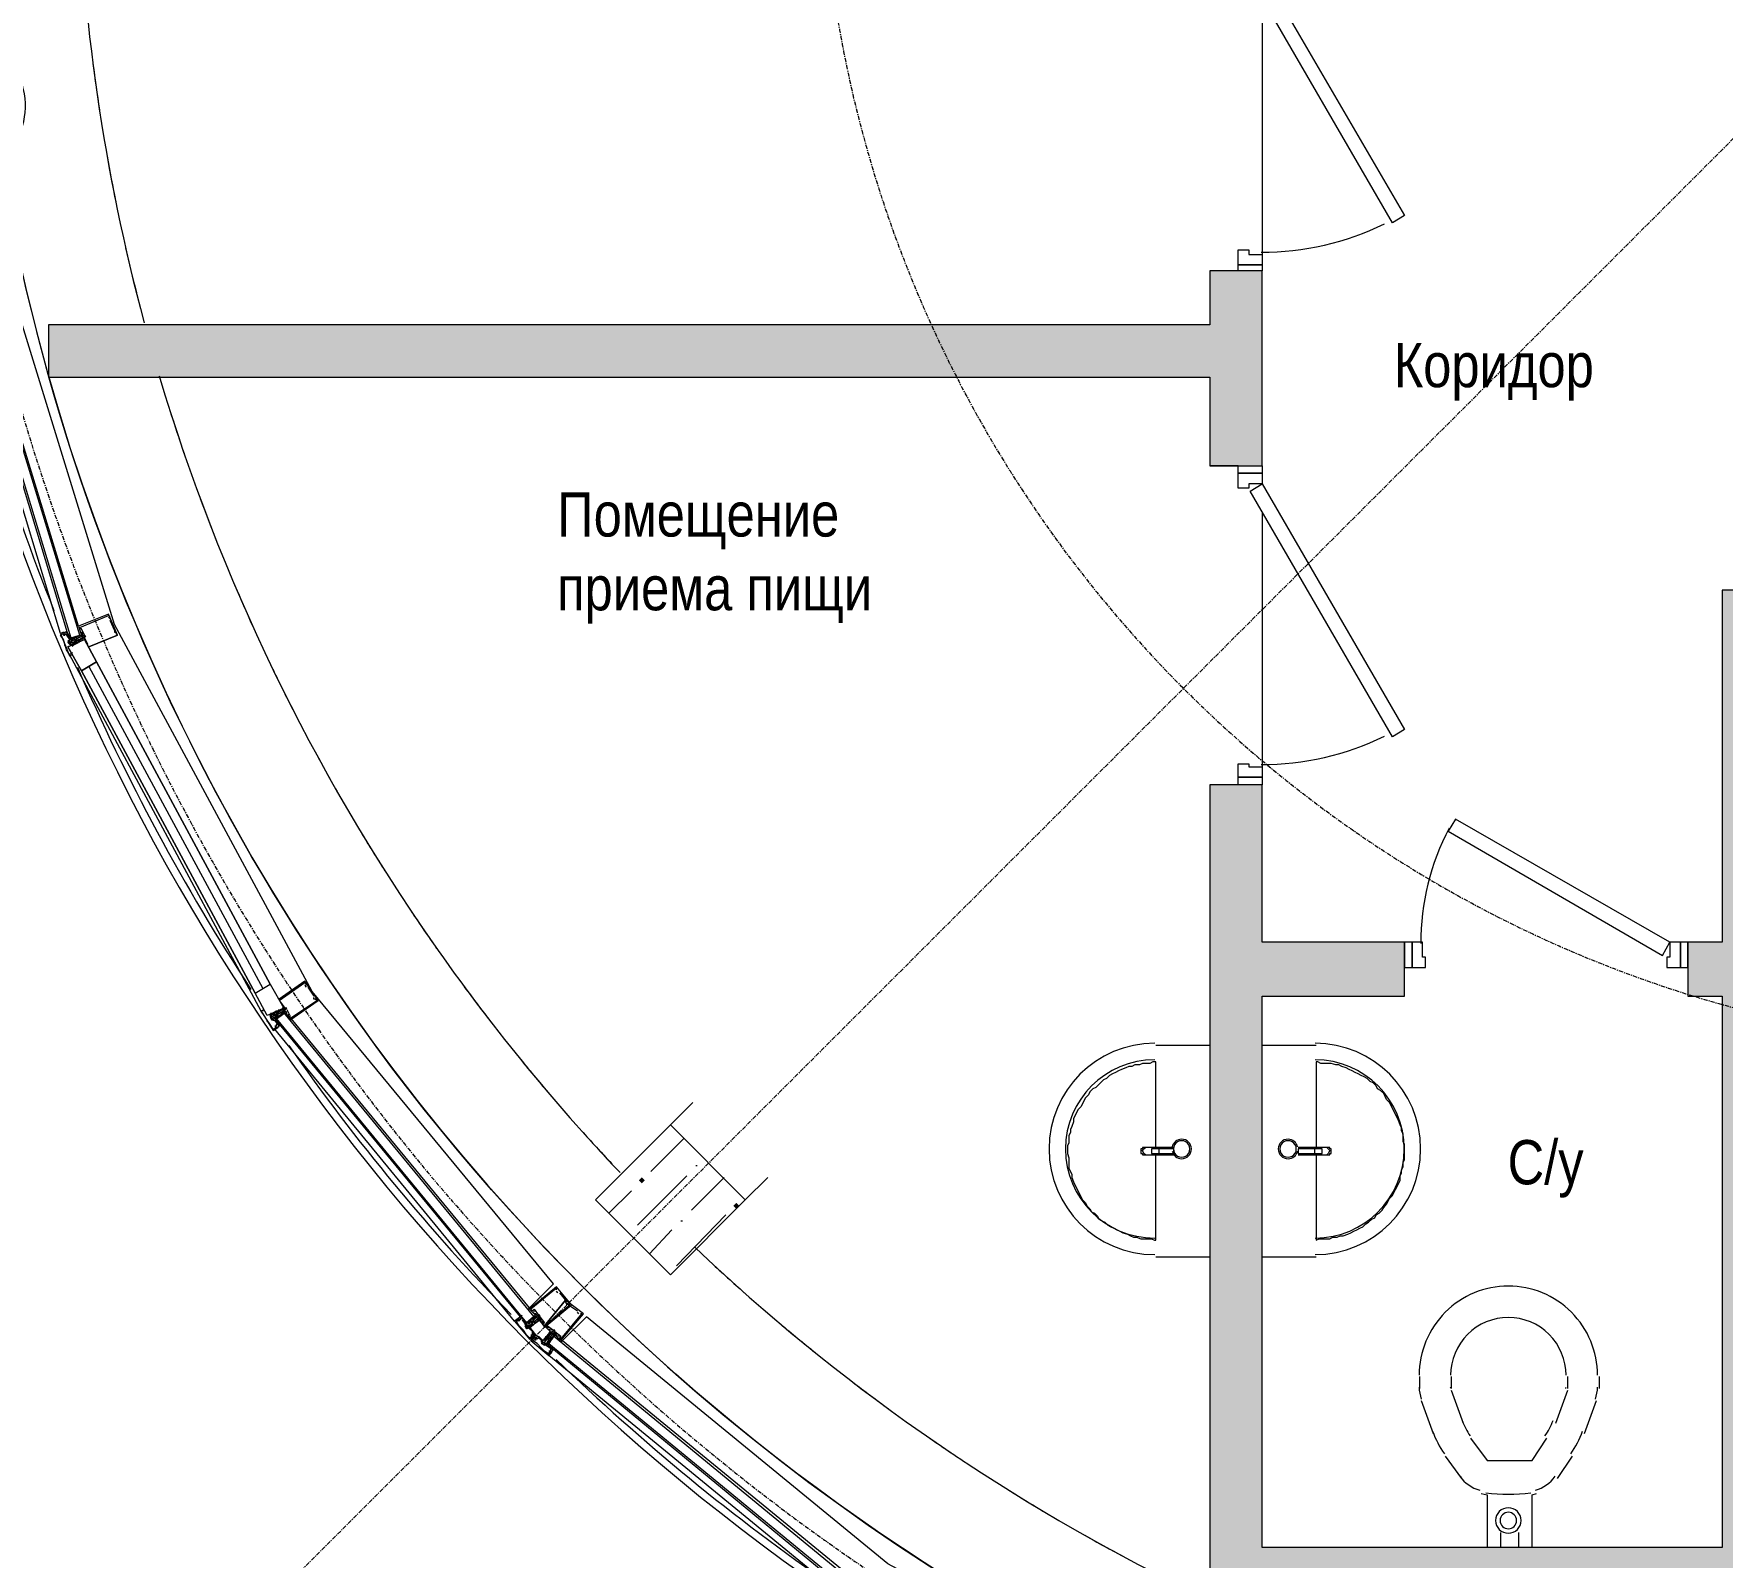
# Model space of a CAD drawing. Header units: millimetres. Extents: x 223 to 163467, y -12002 to 99672.
# Drawn here: x 143826 to 148596, y 14402 to 18706 of the extents above; entities that cross this region are included whole.
import ezdxf

# ---------------------------------------------------------------- set-up
doc = ezdxf.new("R2010")
doc.units = ezdxf.units.MM
doc.linetypes.add('ADSK_Линия сетки', pattern=[21, 12, -3, 3, -3])
for name, color, linetype, lineweight in [('A-ANNO-DIMS', 7, 'Continuous', 9), ('S-GRID', 7, 'Continuous', 9), ('S-GRID-IDEN', 7, 'Continuous', 9)]:
    doc.layers.add(name, color=color, linetype=linetype, lineweight=lineweight)
for name, color, linetype in [('PDF _A-DETL-GENF', 7, 'Continuous'), ('PDF _A-DOOR', 7, 'Continuous'), ('PDF _A-DOOR-FRAM', 7, 'Continuous'), ('PDF _A-FLOR', 7, 'Continuous'), ('PDF _A-GLAZ', 7, 'Continuous'), ('PDF _A-GLAZ-CURT', 7, 'Continuous'), ('PDF _A-GLAZ-CWMG', 7, 'Continuous'), ('PDF _A-WALL', 7, 'Continuous'), ('PDF _A-WALL-PATT', 7, 'Continuous'), ('PDF _I-WALL', 7, 'Continuous'), ('PDF _P-SANR-FIXT', 7, 'Continuous'), ('PDF _S-COLS', 7, 'Continuous'), ('PDF _Ограждение', 7, 'Continuous'), ('PDF _Текст', 7, 'Continuous')]:
    doc.layers.add(name, color=color, linetype=linetype)
doc.styles.add('GOST Common_I_6', font='ARIALN.TTF', dxfattribs={"height": 125})
doc.styles.add('PDF GOST Common Italic', font='ARIALN.TTF')
doc.styles.add('PDF ISOCPEUR Italic', font='ARIALN.TTF')
doc.dimstyles.new('Диагональ_-_Gost_2_5мм', dxfattribs={"dimscale": 304.8, "dimtxt": 125.714375, "dimasz": 0.492126, "dimexe": 0.393701, "dimexo": 0.246063, "dimgap": 0.287073, "dimtad": 1, "dimdec": 0, "dimzin": 0, "dimdsep": 46, "dimtxsty": 'GOST Common_I_6', "dimsah": 1, "dimcen": 0.09, "dimdle": 0.393701, "dimazin": 0, "dimtfac": 1, "dimtdec": 4, "dimtix": 1, "dimtmove": 0, "dimatfit": 3, "dimfxl": 1, "dimtvp": 1, "dimtfill": 1, "dimtolj": 1, "dimtzin": 0, "dimarcsym": 2})

# ---------------------------------------------------------------- blocks, each defined once
blk = doc.blocks.new('Ось сетки - D8-489723-1 этаж')
at = {"layer": 'S-GRID-IDEN'}
for start, end in [(360, 180), (180, 360)]:
    blk.add_arc((0, 0), 4, start, end, dxfattribs=at)
blk = doc.blocks.new('*D339')
at = {"layer": 'A-ANNO-DIMS', "color": 0, "lineweight": -2, "transparency": 16777216}
for p, q in [((78830.9, 19097.7), (79115.9, 19097.7)), ((81110.1, 13595.1), (81311.7, 13796.7))]:
    blk.add_line(p, q, dxfattribs=at)
blk.add_arc((86612.7, 19097.7), 7616.7, 181.12837, 223.87163, dxfattribs=at)
at = {"layer": 'A-ANNO-DIMS', "color": 0, "transparency": 16777216}
for points in [[(78972.4, 18947.4), (79022.4, 18947.9), (78995.9, 19097.7)], [(81139.7, 13836.4), (81104, 13801.4), (81226.8, 13711.8)]]:
    blk.add_solid(points, dxfattribs=at)
at = {"layer": 'Defpoints', "color": 0, "transparency": 16777216}
for p in [(78755.9, 19097.7), (86612.7, 19097.7), (79255.5, 17126.3), (81057.1, 13542.1)]:
    blk.add_point(p, dxfattribs=at)
at = {"layer": 'A-ANNO-DIMS', "color": 0, "transparency": 16777216, "insert": (79714.3, 16240.3), "char_height": 125, "width": 588.088, "attachment_point": 5, "rotation": 292.5, "style": 'GOST Common_I_6', "bg_fill": 3, "box_fill_scale": 1.1, "bg_fill_color": 256, "bg_fill_true_color": 13158600, "bg_fill_transparency": 0}
blk.add_mtext('\\A1;45.00°', dxfattribs=at)
blk = doc.blocks.new('оси')
at = {"layer": 'S-GRID', "linetype": 'ADSK_Линия сетки'}
blk.add_line((86612.7, 19097.7), (80436.2, 12921.1), dxfattribs=at)
blk.add_arc((86612.7, 19097.7), 6000, 192.09621, 182.95219, dxfattribs=at)
at = {"layer": 'S-GRID-IDEN', "xscale": 49.99999999999998, "yscale": 49.99999999999998, "zscale": 49.99999999999998, "rotation": 9.84533599319954}
blk.add_blockref('Ось сетки - D8-489723-1 этаж', (80666.8, 18268.8), dxfattribs=at)
at = {"layer": 'A-ANNO-DIMS'}
dim = blk.add_angular_dim_3p(base=(79255.5, 17126.3), center=(86612.7, 19097.7), p1=(78755.9, 19097.7), p2=(81057.1, 13542.1), dimstyle='Диагональ_-_Gost_2_5мм', override={"dimpost": '<>', "dimfxl": 6013.290219}, dxfattribs=at)
dim.commit()
dim.dimension.update_dxf_attribs({"geometry": '*D339', "text_midpoint": (79714.3, 16240.3)})
at = {"layer": 'S-GRID', "linetype": 'ADSK_Линия сетки'}
blk.add_arc((86612.7, 19097.7), 3500, 177.3315, 161.4375, dxfattribs=at)

msp = doc.modelspace()

# ---------------------------------------------------------------- hatches: boundary and pattern name
at = {"layer": 'PDF _A-GLAZ-CWMG', "lineweight": 15, "transparency": 33554559}
for points in [[(143935.1, 16982.1), (143930.8, 16982.1), (143930.8, 16977.9), (143935.1, 16973.7), (143939.3, 16977.9), (143939.3, 16982.1)], [(144498.1, 15940.7), (144493.9, 15940.7), (144493.9, 15936.5), (144498.1, 15932.3), (144502.3, 15936.5), (144502.3, 15940.7)]]:
    msp.add_hatch(color=256, dxfattribs=at).paths.add_polyline_path(points)
at = {"layer": 'PDF _A-WALL-PATT', "lineweight": 15, "true_color": 0xc0c0c0, "transparency": 33554559}
for points in [[(147148.1, 17883.8), (143867.3, 17883.8), (143867.3, 17735.7), (147148.1, 17735.7), (147148.1, 17485.9), (147296.3, 17485.9), (147296.3, 18036.2), (147148.1, 18036.2)], [(148926.1, 16139.7), (148748.3, 16139.7), (148748.3, 17134.5), (148595.9, 17134.5), (148595.9, 16139.7), (148498.5, 16139.7), (148498.5, 15987.3), (148595.9, 15987.3), (148595.9, 14429.5), (147296.3, 14429.5), (147296.3, 15987.3), (147698.4, 15987.3), (147698.4, 16139.7), (147296.3, 16139.7), (147296.3, 16584.2), (147148.1, 16584.2), (147148.1, 14281.3), (148595.9, 14281.3), (148595.9, 13489.7), (148748.3, 13489.7), (148748.3, 15987.3), (148926.1, 15987.3)]]:
    msp.add_hatch(color=9, dxfattribs=at).paths.add_polyline_path(points)
at = {"layer": 'PDF _S-COLS', "lineweight": 15, "transparency": 33554559}
for points in [[(145543.7, 15475.1), (145539.5, 15470.9), (145535.2, 15466.6), (145539.5, 15462.4), (145543.7, 15458.2), (145547.9, 15462.4), (145552.2, 15466.6), (145547.9, 15470.9)], [(145810.4, 15403.1), (145806.2, 15398.9), (145801.9, 15394.7), (145806.2, 15390.4), (145810.4, 15386.2), (145814.6, 15390.4), (145818.9, 15394.7), (145814.6, 15398.9)]]:
    msp.add_hatch(color=256, dxfattribs=at).paths.add_polyline_path(points)

# ---------------------------------------------------------------- linework, layer by layer
at = {"layer": 'PDF _A-DETL-GENF', "lineweight": 15}
for points in [[(144057.8, 17011.8), (144062.1, 17007.5), (143981.6, 16973.7), (144062.1, 17007.5), (144036.7, 17066.8), (143952, 17032.9), (143956.2, 17020.2)], [(143968.9, 17007.5), (143960.5, 17024.5), (143956.2, 17024.5), (143956.2, 17028.7), (144036.7, 17062.6), (144040.9, 17058.3)], [(144036.7, 17058.3), (144036.7, 17058.3)], [(144036.7, 17058.3), (144040.9, 17054.1)], [(144040.9, 17054.1), (144040.9, 17054.1)], [(144040.9, 17049.9), (144053.6, 17020.2), (144053.6, 17016), (144057.8, 17016)], [(143909.7, 17016), (143901.2, 17011.8), (143926.6, 16948.3), (143935.1, 16952.5)], [(143935.1, 16956.7), (143926.6, 16952.5), (143918.1, 16965.2), (143913.9, 16982.1), (143909.7, 16994.8), (143901.2, 17007.5), (143909.7, 17011.8), (143909.7, 17007.5), (143913.9, 17007.5), (143913.9, 17011.8), (143918.1, 17007.5), (143926.6, 16994.8)], [(143909.7, 17011.8), (143909.7, 17011.8)], [(143913.9, 17016), (143913.9, 17016)], [(143918.1, 17016), (143913.9, 17016), (143913.9, 17011.8)], [(143913.9, 17011.8), (143913.9, 17011.8)], [(143918.1, 17011.8), (143918.1, 17011.8)], [(143922.4, 17011.8), (143930.8, 16994.8), (143930.8, 16990.6), (143935.1, 16982.1)], [(143926.6, 16982.1), (143922.4, 16986.4), (143926.6, 16990.6)], [(143922.4, 16990.6), (143922.4, 16990.6)], [(143930.8, 16977.9), (143926.6, 16986.4), (143926.6, 16994.8), (143935.1, 16999.1)], [(143926.6, 16994.8), (143926.6, 16994.8)], [(143926.6, 16986.4), (143926.6, 16986.4)], [(143935.1, 16990.6), (143930.8, 16990.6)], [(143952, 16986.4), (143947.8, 16986.4), (143939.3, 16982.1), (143939.3, 16986.4), (143935.1, 16986.4), (143930.8, 16986.4)], [(143956.2, 16990.6), (143952, 16986.4), (143952, 16990.6), (143947.8, 16990.6), (143968.9, 17003.3), (143973.2, 17003.3), (143968.9, 17007.5), (143943.5, 16994.8), (143935.1, 16990.6), (143935.1, 16994.8)], [(143947.8, 16999.1), (143943.5, 16999.1), (143943.5, 17003.3), (143935.1, 16999.1), (143935.1, 16994.8), (143939.3, 16999.1)], [(143943.5, 16994.8), (143939.3, 16999.1), (143943.5, 16986.4), (143947.8, 16990.6), (143935.1, 16986.4)], [(143939.3, 16982.1), (143935.1, 16982.1), (143935.1, 16977.9)], [(143943.5, 16986.4), (143939.3, 16986.4)], [(143973.2, 16990.6), (143968.9, 16999.1), (143952, 16990.6), (143952, 16994.8), (143947.8, 16990.6), (143943.5, 16994.8), (143952, 16999.1), (143947.8, 17003.3), (143964.7, 17007.5), (143964.7, 17003.3), (143968.9, 16999.1), (143977.4, 16982.1)], [(143964.7, 17011.8), (143960.5, 17011.8), (143960.5, 17007.5), (143947.8, 17003.3)], [(143956.2, 17020.2), (143956.2, 17020.2)], [(143956.2, 17020.2), (143956.2, 17020.2)], [(143956.2, 17020.2), (143956.2, 17020.2)], [(143956.2, 17016), (143956.2, 17016)], [(143956.2, 17016), (143956.2, 17016)], [(143960.5, 17020.2), (143960.5, 17020.2)], [(143960.5, 17007.5), (143964.7, 17007.5), (143960.5, 17016), (143960.5, 17011.8)], [(143960.5, 17016), (143960.5, 17016)], [(143968.9, 16999.1), (143964.7, 16999.1), (143964.7, 17003.3), (143960.5, 17003.3)], [(143964.7, 17007.5), (143964.7, 17007.5)], [(143964.7, 17007.5), (143964.7, 17007.5)], [(143968.9, 16994.8), (143968.9, 16994.8)], [(143977.4, 16982.1), (143977.4, 16982.1)], [(143930.8, 16977.9), (143930.8, 16977.9)], [(143930.8, 16961), (143930.8, 16961)], [(143930.8, 16956.7), (143930.8, 16956.7)], [(144544.7, 15936.5), (144544.7, 15932.3), (144548.9, 15919.6), (144629.3, 15974.6), (144591.2, 16029.6), (144519.3, 15978.8)], [(144519.3, 15974.6), (144591.2, 16025.4), (144595.5, 16021.2)], [(144540.4, 15949.2), (144548.9, 15932.3), (144548.9, 15928), (144548.9, 15923.8), (144625.1, 15974.6), (144620.9, 15978.8), (144616.6, 15978.8), (144616.6, 15983.1)], [(144591.2, 16021.2), (144591.2, 16021.2)], [(144595.5, 16016.9), (144591.2, 16016.9), (144595.5, 16012.7)], [(144595.5, 16012.7), (144595.5, 16012.7)], [(144599.7, 16012.7), (144616.6, 15987.3)], [(144616.6, 15987.3), (144616.6, 15987.3)], [(144476.9, 15945), (144476.9, 15949.2), (144468.5, 15945), (144476.9, 15949.2)], [(144493.9, 15936.5), (144493.9, 15932.3), (144498.1, 15928), (144493.9, 15928), (144498.1, 15919.6), (144502.3, 15923.8), (144498.1, 15923.8)], [(144502.3, 15923.8), (144502.3, 15919.6), (144493.9, 15932.3), (144498.1, 15932.3), (144493.9, 15928), (144498.1, 15919.6)], [(144493.9, 15932.3), (144493.9, 15932.3)], [(144506.6, 15923.8), (144498.1, 15932.3), (144498.1, 15936.5), (144502.3, 15936.5), (144506.6, 15936.5), (144506.6, 15932.3), (144515, 15940.7)], [(144519.3, 15949.2), (144515, 15945), (144510.8, 15945), (144502.3, 15936.5), (144510.8, 15940.7)], [(144536.2, 15940.7), (144523.5, 15932.3), (144519.3, 15932.3), (144510.8, 15923.8), (144510.8, 15928), (144506.6, 15928), (144502.3, 15928)], [(144506.6, 15932.3), (144502.3, 15932.3)], [(144506.6, 15928), (144515, 15936.5), (144536.2, 15949.2), (144540.4, 15953.4), (144536.2, 15953.4), (144515, 15940.7), (144519.3, 15940.7), (144515, 15936.5), (144515, 15940.7), (144510.8, 15940.7), (144515, 15932.3), (144515, 15936.5)], [(144515, 15932.3), (144510.8, 15928)], [(144536.2, 15949.2), (144532, 15953.4), (144519.3, 15945)], [(144519.3, 15940.7), (144519.3, 15940.7)], [(144536.2, 15953.4), (144523.5, 15970.4)], [(144540.4, 15932.3), (144540.4, 15936.5), (144540.4, 15940.7), (144536.2, 15945), (144523.5, 15936.5)], [(144527.7, 15961.9), (144532, 15953.4), (144527.7, 15953.4), (144532, 15949.2), (144532, 15945)], [(144527.7, 15953.4), (144527.7, 15953.4)], [(144532, 15953.4), (144532, 15953.4)], [(144536.2, 15945), (144536.2, 15945)], [(144536.2, 15945), (144536.2, 15945)], [(144536.2, 15940.7), (144536.2, 15940.7)], [(144540.4, 15940.7), (144540.4, 15940.7)], [(144544.7, 15932.3), (144544.7, 15932.3)], [(144498.1, 15928), (144502.3, 15919.6), (144506.6, 15919.6), (144515, 15906.9)], [(144510.8, 15923.8), (144506.6, 15923.8), (144515, 15906.9), (144510.8, 15906.9), (144510.8, 15902.6), (144506.6, 15902.6)], [(144519.3, 15902.6), (144515, 15898.4), (144510.8, 15898.4), (144506.6, 15898.4)], [(144515, 15906.9), (144515, 15906.9)], [(144515, 15906.9), (144515, 15906.9)], [(144515, 15902.6), (144515, 15902.6)], [(144515, 15902.6), (144515, 15902.6)], [(144519.3, 15902.6), (144519.3, 15902.6)], [(145260.1, 15068.7), (145255.8, 15068.7), (145260.1, 15064.5), (145268.5, 15051.8), (145344.7, 15115.3), (145302.4, 15166.1), (145226.2, 15102.6), (145234.7, 15094.1)], [(145302.4, 15157.6), (145302.4, 15161.8), (145230.4, 15102.6), (145234.7, 15098.3), (145238.9, 15102.6), (145251.6, 15085.6), (145251.6, 15081.4), (145251.6, 15077.2), (145255.8, 15081.4), (145268.5, 15064.5), (145264.3, 15060.2), (145268.5, 15056), (145340.5, 15115.3), (145336.3, 15119.5)], [(145306.6, 15022.1), (145315.1, 15013.7), (145378.6, 15089.9), (145327.8, 15128), (145268.5, 15056), (145327.8, 15128), (145332, 15123.7)], [(145302.4, 15157.6), (145302.4, 15157.6)], [(145302.4, 15153.4), (145302.4, 15153.4)], [(145306.6, 15149.1), (145302.4, 15153.4)], [(145306.6, 15149.1), (145306.6, 15149.1)], [(145310.9, 15149.1), (145332, 15123.7), (145327.8, 15123.7), (145332, 15115.3), (145332, 15119.5), (145336.3, 15115.3), (145361.7, 15098.3)], [(145327.8, 15123.7), (145327.8, 15123.7)], [(145332, 15123.7), (145332, 15123.7)], [(145192.3, 15068.7), (145196.6, 15072.9), (145196.6, 15077.2), (145200.8, 15081.4)], [(145200.8, 15077.2), (145200.8, 15072.9), (145196.6, 15072.9), (145196.6, 15068.7)], [(145205, 15077.2), (145217.7, 15060.2), (145226.2, 15051.8)], [(145205, 15072.9), (145213.5, 15060.2)], [(145217.7, 15064.5), (145222, 15064.5), (145226.2, 15060.2), (145230.4, 15068.7), (145222, 15064.5), (145230.4, 15072.9), (145243.1, 15085.6)], [(145226.2, 15056), (145234.7, 15064.5), (145255.8, 15081.4), (145255.8, 15085.6), (145251.6, 15085.6), (145234.7, 15068.7)], [(145234.7, 15094.1), (145234.7, 15094.1)], [(145247.4, 15085.6), (145234.7, 15072.9)], [(145238.9, 15094.1), (145238.9, 15098.3)], [(145238.9, 15098.3), (145238.9, 15098.3)], [(145255.8, 15077.2), (145251.6, 15077.2), (145247.4, 15077.2), (145247.4, 15081.4), (145247.4, 15085.6), (145243.1, 15089.9), (145238.9, 15089.9)], [(145238.9, 15068.7), (145243.1, 15064.5), (145255.8, 15077.2), (145260.1, 15072.9), (145255.8, 15072.9), (145243.1, 15064.5), (145238.9, 15064.5)], [(145243.1, 15089.9), (145243.1, 15089.9)], [(145243.1, 15085.6), (145243.1, 15085.6)], [(145247.4, 15085.6), (145247.4, 15085.6)], [(145255.8, 15077.2), (145255.8, 15077.2)], [(145293.9, 15039.1), (145298.2, 15034.8), (145298.2, 15039.1), (145315.1, 15026.4), (145310.9, 15022.1), (145315.1, 15017.9), (145374.4, 15089.9), (145370.1, 15089.9)], [(145332, 15119.5), (145332, 15119.5)], [(145336.3, 15115.3), (145336.3, 15115.3)], [(145336.3, 15115.3), (145336.3, 15115.3)], [(145365.9, 15089.9), (145361.7, 15094.1)], [(145213.5, 15051.8), (145217.7, 15056), (145213.5, 15060.2), (145222, 15047.5)], [(145213.5, 15060.2), (145213.5, 15060.2)], [(145230.4, 15030.6), (145234.7, 15030.6), (145234.7, 15034.8), (145234.7, 15039.1), (145226.2, 15047.5), (145217.7, 15056)], [(145217.7, 15051.8), (145217.7, 15051.8)], [(145222, 15051.8), (145217.7, 15047.5), (145222, 15051.8)], [(145217.7, 15047.5), (145217.7, 15047.5)], [(145238.9, 15060.2), (145230.4, 15051.8), (145230.4, 15056), (145226.2, 15056), (145222, 15056)], [(145226.2, 15060.2), (145222, 15060.2)], [(145230.4, 15051.8), (145226.2, 15051.8), (145238.9, 15034.8), (145243.1, 15030.6), (145238.9, 15026.4), (145234.7, 15030.6)], [(145230.4, 15068.7), (145238.9, 15068.7), (145234.7, 15064.5), (145234.7, 15068.7), (145230.4, 15068.7), (145234.7, 15060.2), (145234.7, 15064.5)], [(145234.7, 15060.2), (145230.4, 15056)], [(145234.7, 15026.4), (145230.4, 15026.4)], [(145234.7, 15034.8), (145238.9, 15030.6)], [(145234.7, 15030.6), (145234.7, 15030.6)], [(145234.7, 15026.4), (145234.7, 15026.4)], [(145238.9, 15060.2), (145238.9, 15060.2)], [(145238.9, 15034.8), (145238.9, 15034.8)], [(145238.9, 15030.6), (145238.9, 15030.6)], [(145238.9, 15030.6), (145238.9, 15030.6)], [(145243.1, 15026.4), (145243.1, 15030.6), (145247.4, 15026.4)], [(145247.4, 15026.4), (145247.4, 15026.4)], [(145251.6, 15026.4), (145264.3, 15013.7)], [(145260.1, 15064.5), (145260.1, 15064.5)], [(145264.3, 15064.5), (145264.3, 15068.7)], [(145264.3, 15064.5), (145264.3, 15064.5)], [(145272.8, 15005.2), (145264.3, 15009.4), (145264.3, 15013.7), (145268.5, 15017.9), (145272.8, 15026.4), (145277, 15026.4), (145285.5, 15043.3)], [(145289.7, 15043.3), (145285.5, 15047.5), (145281.2, 15043.3), (145277, 15047.5), (145268.5, 15056), (145277, 15051.8), (145281.2, 15051.8)], [(145281.2, 14979.8), (145289.7, 14984), (145293.9, 14988.3), (145289.7, 14988.3), (145289.7, 14992.5), (145272.8, 15005.2), (145277, 15009.4), (145281.2, 15017.9), (145298.2, 15039.1), (145298.2, 15043.3), (145293.9, 15043.3), (145277, 15022.1), (145281.2, 15026.4), (145281.2, 15030.6), (145289.7, 15039.1), (145289.7, 15034.8), (145293.9, 15034.8), (145293.9, 15030.6)], [(145310.9, 15026.4), (145306.6, 15026.4), (145302.4, 15026.4), (145302.4, 15030.6), (145298.2, 15034.8), (145289.7, 15022.1), (145285.5, 15022.1), (145281.2, 15017.9), (145277, 15022.1), (145272.8, 15022.1), (145281.2, 15013.7), (145281.2, 15017.9)], [(145277, 15051.8), (145277, 15056), (145293.9, 15043.3)], [(145277, 15047.5), (145277, 15047.5)], [(145302.4, 15030.6), (145298.2, 15030.6), (145289.7, 15017.9), (145285.5, 15017.9), (145281.2, 15009.4), (145277, 15009.4), (145281.2, 15013.7)], [(145281.2, 15047.5), (145281.2, 15047.5)], [(145285.5, 15043.3), (145285.5, 15043.3)], [(145289.7, 15043.3), (145289.7, 15043.3)], [(145298.2, 15034.8), (145298.2, 15034.8)], [(145298.2, 15034.8), (145298.2, 15034.8)], [(145298.2, 15034.8), (145298.2, 15034.8)], [(145306.6, 15026.4), (145306.6, 15026.4)], [(145289.7, 14984), (145281.2, 14975.6), (145268.5, 14984), (145260.1, 14992.5), (145247.4, 15005.2), (145234.7, 15013.7), (145238.9, 15022.1), (145230.4, 15013.7), (145281.2, 14971.3), (145289.7, 14979.8)], [(145247.4, 15022.1), (145243.1, 15022.1), (145238.9, 15022.1)], [(145243.1, 15022.1), (145238.9, 15013.7)], [(145260.1, 15005.2), (145268.5, 15001), (145260.1, 15005.2), (145264.3, 15009.4), (145272.8, 15001), (145268.5, 15001), (145268.5, 15005.2), (145260.1, 15009.4), (145260.1, 15013.7), (145251.6, 15022.1), (145247.4, 15017.9), (145243.1, 15022.1), (145243.1, 15017.9), (145243.1, 15013.7)], [(145247.4, 15022.1), (145247.4, 15022.1)], [(145264.3, 15005.2), (145264.3, 15005.2)], [(145264.3, 15005.2), (145264.3, 15005.2)], [(145272.8, 15022.1), (145268.5, 15013.7), (145272.8, 15013.7), (145277, 15022.1)], [(145268.5, 15013.7), (145268.5, 15017.9)], [(145272.8, 15013.7), (145268.5, 15009.4)], [(145268.5, 15005.2), (145268.5, 15005.2)], [(145268.5, 15005.2), (145272.8, 15001), (145285.5, 14992.5), (145285.5, 14988.3), (145285.5, 14984), (145281.2, 14984)], [(145268.5, 15001), (145268.5, 15001)], [(145281.2, 15009.4), (145277, 15005.2)], [(145289.7, 14992.5), (145289.7, 14992.5)], [(145289.7, 14988.3), (145289.7, 14988.3)], [(145289.7, 14984), (145289.7, 14984)]]:
    msp.add_lwpolyline(points, dxfattribs=at)
for points in [[(143930.8, 16982.1), (143926.6, 16990.6), (143922.4, 16990.6), (143926.6, 16982.1)], [(144502.3, 15889.9), (144515, 15898.4), (144502.3, 15894.2), (144493.9, 15906.9), (144485.4, 15919.6), (144476.9, 15932.3), (144468.5, 15945)], [(145226.2, 15017.9), (145234.7, 15026.4), (145226.2, 15022.1), (145217.7, 15030.6), (145209.3, 15043.3), (145196.6, 15056), (145188.1, 15068.7), (145196.6, 15077.2), (145183.9, 15068.7)], [(145217.7, 15047.5), (145213.5, 15056)]]:
    msp.add_lwpolyline(points, close=True, dxfattribs=at)
at = {"layer": 'PDF _A-DOOR', "lineweight": 15}
for points in [[(147664.6, 18171.7), (147262.4, 18865.9), (147296.3, 18882.9), (147698.4, 18192.8)], [(147296.3, 18053.2), (147296.3, 18036.2), (147228.5, 18036.2), (147228.5, 18053.2)], [(147228.5, 17485.9), (147296.3, 17485.9), (147296.3, 17464.7), (147228.5, 17464.7)], [(147664.6, 16719.7), (147262.4, 17413.9), (147296.3, 17435.1), (147698.4, 16740.8)], [(147296.3, 16605.4), (147296.3, 16584.2), (147228.5, 16584.2), (147228.5, 16605.4)], [(147821.2, 16453), (148426.6, 16101.6), (148447.7, 16139.7), (147842.4, 16486.8)], [(147719.6, 16139.7), (147698.4, 16139.7), (147698.4, 16067.7), (147719.6, 16067.7)], [(148498.5, 16067.7), (148498.5, 16139.7), (148477.4, 16139.7), (148477.4, 16067.7)]]:
    msp.add_lwpolyline(points, close=True, dxfattribs=at)
for centre, radius, start, end in [((147292.9, 18887.1), 798, 270, 295.9058), ((147292.9, 17439.3), 798, 270, 295.9058), ((148444.4, 16135.6), 700.6, 152.2705, 180)]:
    msp.add_arc(centre, radius, start, end, dxfattribs=at)
at = {"layer": 'PDF _A-DOOR-FRAM', "lineweight": 15}
for points in [[(147228.5, 18095.5), (147258.2, 18095.5), (147258.2, 18082.8), (147296.3, 18082.8), (147296.3, 18053.2), (147228.5, 18053.2)], [(147296.3, 17464.7), (147296.3, 17435.1), (147258.2, 17435.1), (147258.2, 17422.4), (147228.5, 17422.4), (147228.5, 17464.7)], [(147228.5, 16643.5), (147258.2, 16643.5), (147258.2, 16635), (147296.3, 16635), (147296.3, 16605.4), (147228.5, 16605.4)], [(147757.7, 16067.7), (147757.7, 16097.4), (147749.2, 16097.4), (147749.2, 16139.7), (147719.6, 16139.7), (147719.6, 16067.7)], [(148477.4, 16139.7), (148447.7, 16139.7), (148447.7, 16097.4), (148439.3, 16097.4), (148439.3, 16067.7), (148477.4, 16067.7)]]:
    msp.add_lwpolyline(points, close=True, dxfattribs=at)
at = {"layer": 'PDF _A-FLOR', "lineweight": 15}
msp.add_lwpolyline([(155150, 21795.7, 0.81225), (143425.9, 19340.1, 1), (155664.3, 19340.1, 0.101542), (155169.8, 21749.9)], format="xyb", dxfattribs=at)
for points in [[(147296.3, 18802.4), (147296.3, 18082.8)], [(147228.5, 17485.9), (147148.1, 17485.9)], [(147296.3, 17354.7), (147296.3, 16635)]]:
    msp.add_lwpolyline(points, dxfattribs=at)
for centre, radius, start, end in [((149544.8, 19340), 5598.2, 187.3719, 188.7178), ((149543.8, 19339.8), 5597.2, 190.0741, 191.4203), ((149547.2, 19340.6), 5600.7, 192.7774, 194.1227), ((149545.3, 19340.1), 5598.7, 197.6605, 198.9623), ((149544.3, 19339.8), 5597.7, 200.3466, 201.6487), ((149547.4, 19341.1), 5601, 203.0387, 204.3345), ((149545.7, 19340.4), 5599.2, 205.7301, 207.0209), ((149544.3, 19339.6), 5597.6, 208.4214, 209.707), ((149544.1, 19339.4), 5597.3, 211.1076, 212.3933), ((149544.9, 19339.9), 5598.3, 213.7993, 215.0848), ((149545.9, 19340.6), 5599.5, 216.4527, 217.7598), ((149544.8, 19339.8), 5598.1, 219.1332, 220.4352), ((149544.6, 19339.6), 5597.8, 221.8138, 223.1159), ((149545, 19339.9), 5598.3, 227.1697, 228.4661), ((149545.1, 19340.1), 5598.5, 229.8505, 231.1469), ((149544.4, 19339.2), 5597.4, 232.5309, 233.8221), ((149544.2, 19338.8), 5596.9, 235.2116, 236.4974), ((149545.7, 19341.1), 5599.7, 237.8926, 239.1777), ((149545.8, 19341.3), 5599.9, 240.5734, 241.853)]:
    msp.add_arc(centre, radius, start, end, dxfattribs=at)
at = {"layer": 'PDF _A-GLAZ', "lineweight": 15}
for points in [[(143960.5, 16905.9), (144002.8, 16931.3), (143968.9, 16994.8), (143922.4, 16973.7)], [(144002.8, 16931.3), (143960.5, 16905.9), (143922.4, 16973.7), (143968.9, 16994.8)], [(144451.5, 15995.8), (143960.5, 16905.9)], [(144002.8, 16931.3), (144493.9, 16021.2)], [(144451.5, 15995.8), (144493.9, 16021.2), (144532, 15953.4), (144485.4, 15932.3)], [(144532, 15953.4), (144485.4, 15932.3), (144451.5, 15995.8), (144493.9, 16021.2)]]:
    msp.add_lwpolyline(points, close=True, dxfattribs=at)
for points in [[(143922.4, 16973.7), (143968.9, 16994.8)], [(143981.6, 16918.6), (144472.7, 16008.5)], [(144532, 15953.4), (144485.4, 15932.3)]]:
    msp.add_lwpolyline(points, dxfattribs=at)
at = {"layer": 'PDF _A-GLAZ-CURT', "lineweight": 15}
for points in [[(143587.9, 18129.4), (143930.8, 16999.1), (143956.2, 17007.5), (143609.1, 18137.8)], [(144510.8, 15923.8), (145217.7, 15064.5), (145238.9, 15081.4), (144532, 15940.7)], [(145281.2, 15005.2), (146161.8, 14281.3), (146174.5, 14302.5), (145293.9, 15026.4)]]:
    msp.add_lwpolyline(points, close=True, dxfattribs=at)
at = {"layer": 'PDF _A-GLAZ-CWMG', "lineweight": 15}
for points in [[(145226.2, 15106.8), (145293.9, 15174.5), (144612.4, 16000), (144053.6, 17037.2), (143706.5, 18163.2), (143596.4, 19272.3), (143503.3, 19272.3), (143609.1, 18175.9)], [(143926.6, 16994.8), (143583.7, 18129.4)], [(143901.2, 17011.8), (143571, 18104)], [(143952, 17032.9), (143621.8, 18112.4)], [(143981.6, 16973.7), (144062.1, 17007.5), (144036.7, 17066.8), (143952, 17032.9), (143960.5, 17007.5), (143926.6, 16994.8), (143918.1, 17016), (143901.2, 17011.8), (143926.6, 16948.3), (143935.1, 16952.5)], [(143913.9, 16977.9), (143913.9, 16982.1)], [(143913.9, 16982.1), (143913.9, 16982.1)], [(143935.1, 16977.9), (143952, 16986.4)], [(143935.1, 16977.9), (143935.1, 16982.1)], [(144468.5, 15945), (143926.6, 16952.5)], [(144476.9, 15949.2), (144468.5, 15945), (144502.3, 15889.9), (144519.3, 15902.6), (144506.6, 15919.6), (144536.2, 15940.7), (144548.9, 15919.6), (144629.3, 15974.6), (144591.2, 16029.6), (144519.3, 15978.8)], [(144510.8, 15945), (144498.1, 15936.5)], [(144498.1, 15936.5), (144498.1, 15936.5)], [(144485.4, 15919.6), (144485.4, 15919.6)], [(144485.4, 15915.3), (144485.4, 15919.6)], [(145205, 15085.6), (145200.8, 15081.4), (144506.6, 15923.8)], [(145183.9, 15068.7), (144506.6, 15894.2)], [(145222, 15102.6), (145226.2, 15106.8), (144553.1, 15923.8)], [(149480.6, 13290.7), (149480.6, 13383.9), (148384.2, 13493.9), (147266.6, 13832.6), (146238, 14382.9), (145387.1, 15081.4), (145319.3, 15013.7), (146161.8, 14323.6)], [(146157.5, 14277.1), (145293.9, 14988.3), (145298.2, 14992.5)], [(145319.3, 15013.7), (145315.1, 15009.4)], [(146127.9, 14277.1), (145281.2, 14971.3)]]:
    msp.add_lwpolyline(points, dxfattribs=at)
for points in [[(145200.8, 15081.4), (145183.9, 15068.7), (145226.2, 15017.9), (145243.1, 15030.6), (145226.2, 15051.8), (145255.8, 15072.9), (145268.5, 15051.8), (145344.7, 15115.3), (145302.4, 15166.1), (145226.2, 15102.6), (145243.1, 15085.6), (145217.7, 15064.5)], [(145230.4, 15013.7), (145281.2, 14971.3), (145293.9, 14988.3), (145277, 15001), (145298.2, 15030.6), (145315.1, 15013.7), (145378.6, 15089.9), (145327.8, 15128), (145268.5, 15056), (145285.5, 15039.1), (145264.3, 15013.7), (145243.1, 15030.6)]]:
    msp.add_lwpolyline(points, close=True, dxfattribs=at)
at = {"layer": 'PDF _A-WALL', "lineweight": 15}
for points in [[(147228.5, 18036.2), (147148.1, 18036.2), (147148.1, 17883.8), (143867.3, 17883.8), (143867.3, 17735.7), (147148.1, 17735.7), (147148.1, 17485.9), (147228.5, 17485.9)], [(147296.3, 17485.9), (147296.3, 18036.2)], [(148676.3, 17134.5), (148595.9, 17134.5), (148595.9, 16139.7), (148498.5, 16139.7), (148498.5, 15987.3)], [(147228.5, 16584.2), (147148.1, 16584.2), (147148.1, 14281.3), (148595.9, 14281.3), (148595.9, 13489.7), (148748.3, 13489.7), (148748.3, 15987.3), (148926.1, 15987.3), (148926.1, 16067.7)], [(147698.4, 15987.3), (147698.4, 16139.7), (147296.3, 16139.7), (147296.3, 16584.2)], [(148498.5, 15987.3), (148595.9, 15987.3), (148595.9, 14429.5), (147296.3, 14429.5), (147296.3, 15987.3), (147698.4, 15987.3)]]:
    msp.add_lwpolyline(points, dxfattribs=at)
at = {"layer": 'PDF _I-WALL', "lineweight": 15}
for points in [[(153631.9, 23594.1, -0.055929), (154473.1, 22582.5, 0.057251), (153609, 23616, 0.65903), (143646, 19340.1, 0.068706), (143866.7, 17741.7)], [(144180.1, 17740.1, 0.079937), (144952.7, 16137.9, 0.037456), (145481.9, 15488.6)]]:
    msp.add_lwpolyline(points, format="xyb", dxfattribs=at)
msp.add_lwpolyline([(144706.2, 15966, -0.083749), (143867.2, 17740, 0.29145), (148595.1, 13518, -0.202752)], format="xyb", close=True, dxfattribs=at)
msp.add_lwpolyline([(145230.4, 15022.1), (145234.7, 15017.9)], dxfattribs=at)
for centre, radius, start, end in [((149545.1, 19340.1), 5899.1, 46.45569, 195.68847), ((149545.1, 19340.1), 5598.5, 181.5326, 195.0128), ((149816, 18688.1), 7837.9, 180, 224.9176), ((149545.1, 19340.1), 6098.1, 192.20585, 201.78585), ((149545, 19340), 6098, 203.41182, 213.14579), ((149545.1, 19340.1), 6098.1, 214.94205, 224.21447), ((149545.1, 19340.1), 5598.5, 226.5381, 260.2332), ((149545.1, 19340.1), 6098, 225.90089, 235.39308)]:
    msp.add_arc(centre, radius, start, end, dxfattribs=at)
at = {"layer": 'PDF _P-SANR-FIXT', "lineweight": 15}
for points in [[(147148.1, 15847.6), (146995.7, 15847.6)], [(147448.7, 15847.6), (147296.3, 15847.6)], [(146995.7, 15559.8), (146995.7, 15801.1), (146987.2, 15801.1), (146978.8, 15796.8), (146966.1, 15796.8), (146957.6, 15796.8), (146949.1, 15792.6), (146936.5, 15792.6), (146928, 15788.4), (146919.5, 15788.4), (146911.1, 15784.1), (146898.4, 15779.9), (146889.9, 15775.7), (146881.4, 15771.4), (146873, 15767.2), (146864.5, 15763), (146856, 15754.5), (146847.6, 15750.3), (146839.1, 15741.8), (146834.9, 15737.6), (146826.4, 15729.1), (146817.9, 15724.9), (146809.5, 15716.4), (146805.2, 15707.9), (146796.8, 15699.5), (146792.5, 15691), (146788.3, 15682.5), (146784.1, 15674.1), (146775.6, 15665.6), (146771.4, 15657.1), (146767.1, 15648.7), (146762.9, 15640.2), (146762.9, 15631.7), (146758.7, 15619), (146754.4, 15610.6), (146754.4, 15602.1), (146750.2, 15593.6), (146750.2, 15580.9), (146750.2, 15572.5), (146746, 15564), (146746, 15551.3), (146746, 15542.8), (146750.2, 15530.1), (146750.2, 15521.7), (146750.2, 15513.2), (146750.2, 15500.5), (146754.4, 15492), (146758.7, 15483.6), (146758.7, 15475.1), (146762.9, 15462.4), (146767.1, 15453.9), (146771.4, 15445.5), (146775.6, 15437), (146779.8, 15428.5), (146784.1, 15420.1), (146788.3, 15411.6), (146796.8, 15403.1), (146801, 15394.7), (146809.5, 15386.2), (146813.7, 15377.7), (146822.2, 15373.5), (146830.6, 15365), (146834.9, 15356.6), (146843.3, 15352.3), (146851.8, 15348.1), (146860.3, 15339.6), (146868.7, 15335.4), (146877.2, 15331.2), (146885.7, 15326.9), (146894.1, 15322.7), (146902.6, 15318.5), (146915.3, 15314.2), (146923.8, 15310), (146932.2, 15305.8), (146940.7, 15305.8), (146953.4, 15301.5), (146961.8, 15301.5), (146970.3, 15301.5), (146983, 15301.5), (146991.5, 15297.3), (146995.7, 15297.3), (146995.7, 15538.6)], [(147448.7, 15538.6), (147448.7, 15297.3), (147457.1, 15301.5), (147465.6, 15301.5), (147478.3, 15301.5), (147486.8, 15301.5), (147495.2, 15305.8), (147507.9, 15305.8), (147516.4, 15310), (147524.9, 15310), (147537.6, 15314.2), (147546, 15318.5), (147554.5, 15322.7), (147563, 15326.9), (147571.4, 15331.2), (147579.9, 15335.4), (147588.4, 15343.9), (147596.8, 15348.1), (147605.3, 15356.6), (147613.8, 15360.8), (147618, 15369.3), (147626.5, 15373.5), (147634.9, 15382), (147639.2, 15390.4), (147647.6, 15398.9), (147651.9, 15407.4), (147656.1, 15415.8), (147664.6, 15424.3), (147668.8, 15432.8), (147673, 15441.2), (147677.3, 15449.7), (147681.5, 15458.2), (147685.7, 15466.6), (147685.7, 15479.3), (147690, 15487.8), (147690, 15496.3), (147694.2, 15504.7), (147694.2, 15517.4), (147698.4, 15525.9), (147698.4, 15538.6), (147698.4, 15547.1), (147698.4, 15555.5), (147698.4, 15568.2), (147694.2, 15576.7), (147694.2, 15585.2), (147694.2, 15597.9), (147690, 15606.3), (147690, 15614.8), (147685.7, 15623.3), (147681.5, 15636), (147677.3, 15644.4), (147673, 15652.9), (147668.8, 15661.4), (147664.6, 15669.8), (147660.3, 15678.3), (147656.1, 15686.8), (147647.6, 15695.2), (147643.4, 15703.7), (147639.2, 15712.2), (147630.7, 15720.6), (147622.2, 15724.9), (147618, 15733.3), (147609.5, 15741.8), (147601.1, 15746), (147592.6, 15754.5), (147584.1, 15758.7), (147575.7, 15763), (147567.2, 15767.2), (147558.7, 15771.4), (147550.3, 15775.7), (147541.8, 15779.9), (147533.3, 15784.1), (147520.6, 15788.4), (147512.2, 15792.6), (147503.7, 15792.6), (147491, 15796.8), (147482.5, 15796.8), (147474.1, 15796.8), (147461.4, 15796.8), (147452.9, 15801.1), (147448.7, 15801.1), (147448.7, 15559.8)], [(147046.5, 15559.8), (146987.2, 15559.8), (146966.1, 15559.8), (146961.8, 15559.8), (146957.6, 15559.8), (146957.6, 15555.5), (146953.4, 15555.5), (146953.4, 15551.3), (146953.4, 15547.1), (146953.4, 15542.8), (146957.6, 15542.8), (146957.6, 15538.6), (146961.8, 15538.6), (146966.1, 15538.6), (146987.2, 15538.6), (147046.5, 15538.6)], [(146966.1, 15538.6), (146961.8, 15542.8), (146957.6, 15551.3), (146961.8, 15555.5), (146966.1, 15559.8)], [(146991.5, 15555.5), (146987.2, 15559.8)], [(146999.9, 15555.5), (146999.9, 15555.5)], [(147004.2, 15555.5), (147004.2, 15542.8)], [(147004.2, 15555.5), (147004.2, 15555.5)], [(147046.5, 15555.5), (147046.5, 15555.5)], [(147397.9, 15538.6), (147457.1, 15538.6), (147478.3, 15538.6), (147482.5, 15538.6), (147486.8, 15538.6), (147486.8, 15542.8), (147491, 15542.8), (147491, 15547.1), (147491, 15551.3), (147491, 15555.5), (147486.8, 15555.5), (147486.8, 15559.8), (147482.5, 15559.8), (147478.3, 15559.8), (147457.1, 15559.8), (147397.9, 15559.8)], [(147444.4, 15542.8), (147444.4, 15555.5)], [(147444.4, 15555.5), (147444.4, 15555.5)], [(147457.1, 15559.8), (147452.9, 15555.5)], [(147465.6, 15555.5), (147465.6, 15555.5)], [(147478.3, 15559.8), (147482.5, 15555.5), (147486.8, 15551.3), (147482.5, 15542.8), (147478.3, 15538.6)], [(146983, 15542.8), (146983, 15542.8)], [(146987.2, 15538.6), (146991.5, 15542.8)], [(146999.9, 15542.8), (146999.9, 15542.8)], [(147004.2, 15542.8), (147004.2, 15542.8)], [(147397.9, 15542.8), (147397.9, 15542.8)], [(147444.4, 15542.8), (147444.4, 15542.8)], [(147452.9, 15542.8), (147457.1, 15538.6)], [(146995.7, 15250.7), (147148.1, 15250.7)], [(147296.3, 15250.7), (147448.7, 15250.7)], [(147740.8, 14912.1), (147740.8, 14878.2)], [(148159.9, 14878.2), (148159.9, 14912.1)], [(148248.8, 14878.2), (148248.8, 14912.1)], [(147745, 14844.3), (147778.9, 14751.2)], [(147829.7, 14874), (147863.5, 14780.8)], [(148126, 14780.8), (148159.9, 14874)], [(148206.4, 14751.2), (148240.3, 14844.3)], [(147884.7, 14738.5), (147931.3, 14675), (148058.3, 14675), (148100.6, 14738.5)], [(147812.7, 14687.7), (147859.3, 14624.2)], [(148130.2, 14624.2), (148172.6, 14687.7)], [(147914.3, 14581.9), (147931.3, 14577.6), (147931.3, 14429.5)], [(148058.3, 14429.5), (148058.3, 14577.6), (148071, 14581.9)], [(147969.4, 14471.8), (147969.4, 14429.5)], [(148020.2, 14471.8), (148020.2, 14429.5)]]:
    msp.add_lwpolyline(points, dxfattribs=at)
for points in [[(147046.5, 15542.8), (147046.5, 15555.5), (147004.2, 15555.5), (146983, 15555.5), (146983, 15542.8), (147004.2, 15542.8)], [(147397.9, 15555.5), (147397.9, 15542.8), (147444.4, 15542.8), (147465.6, 15542.8), (147465.6, 15555.5), (147444.4, 15555.5)]]:
    msp.add_lwpolyline(points, close=True, dxfattribs=at)
for points in [[(147041.7, 15549.4, 0.352031), (147068.5, 15527.9, 1), (147068.5, 15582.9, 0.352031), (147041.7, 15561.3)], [(147396, 15561.3, 0.352031), (147369.1, 15582.9, 1), (147369.1, 15527.9, 0.352031), (147396, 15549.4)], [(148243.3, 14916.1, 0.414214), (147991.4, 15168, 0.414214), (147739.5, 14916.1)], [(148154.4, 14916.1, 0.414214), (147991.4, 15079.1, 0.414214), (147828.4, 14916.1)], [(147829.7, 14912.1), (147829.7, 14878.2, -0.087492), (147828.4, 14882.3)]]:
    msp.add_lwpolyline(points, format="xyb", dxfattribs=at)
for points in [[(147068.5, 15532.1, 1.000001), (147068.5, 15578.7, 1.000001)], [(147369.1, 15578.7, 1.000001), (147369.1, 15532.1, 1.000001)], [(147955.4, 14505.5, 1), (148027.4, 14505.5, 1)], [(147968.1, 14505.5, 1), (148014.7, 14505.5, 1)]]:
    msp.add_lwpolyline(points, format="xyb", close=True, dxfattribs=at)
for centre, radius, start, end in [((146992.3, 15555.4), 298.4, 90, 270), ((147445.3, 15555.4), 298.4, 270, 90), ((146992.3, 15555.4), 251.9, 90, 270), ((147445.3, 15555.4), 251.9, 270, 90), ((147839, 14882.3), 99.5, 180, 200.0006), ((148143.8, 14882.3), 10.6, 339.9992, 360), ((148143.8, 14882.3), 99.5, 339.9994, 360), ((148038, 14852.6), 188.4, 200.0006, 215.0024), ((147940.6, 14852.6), 188.4, 324.9976, 339.9994), ((148038, 14852.6), 277.3, 200.0007, 215.0024), ((147940.6, 14852.6), 277.3, 324.9976, 339.9993), ((147936.4, 14687.5), 99.5, 215.0025, 254.9982), ((148042.2, 14687.5), 99.5, 285.0018, 324.9975), ((147991.4, 15051.6), 472, 262.2547, 277.7453)]:
    msp.add_arc(centre, radius, start, end, dxfattribs=at)
at = {"layer": 'PDF _S-COLS', "lineweight": 15}
for points in [[(145624.1, 15623.3), (145687.6, 15686.8)], [(145569.1, 15492), (145662.2, 15585.2)], [(145696.1, 15509), (145700.3, 15509)], [(145531, 15339.6), (145670.7, 15479.3)], [(145683.4, 15382), (145776.5, 15475.1)], [(145899.3, 15475.1), (145835.8, 15411.6)], [(145450.6, 15373.5), (145514.1, 15437)], [(145641.1, 15225.3), (145780.8, 15369.3)], [(145564.9, 15259.2), (145628.4, 15326.9)], [(145653.8, 15352.3), (145658, 15352.3)]]:
    msp.add_lwpolyline(points, dxfattribs=at)
msp.add_lwpolyline([(145624.1, 15199.9), (145835.8, 15411.6), (145624.1, 15623.3), (145412.5, 15411.6)], close=True, dxfattribs=at)
at = {"layer": 'PDF _Ограждение', "lineweight": 15}
for points in [[(147520.6, 11910.7, -0.196946), (144362.6, 13227.2, -0.198424), (142102.1, 18683.9), (142102.1, 19983.5, -0.198896), (144362.6, 25440.2, -0.198619), (147546, 26756.8), (151546.5, 26756.8, -0.198392), (154734.1, 25440.2, -0.199155), (156990.5, 19983.5), (156990.5, 18683.9, -0.199599), (154734.1, 13227.2, -0.197941), (151546.5, 11910.7), (148422.3, 11910.7), (148422.3, 11445)], [(142051.3, 18683.9, 0.198951), (144328.8, 13193.4), (144460, 13066.4), (144595.5, 12947.8), (144735.1, 12829.3), (144879.1, 12719.2), (145031.5, 12617.6), (145183.9, 12520.3), (145340.5, 12427.1), (145501.4, 12342.5), (145666.5, 12266.3), (145835.8, 12194.3), (146005.1, 12126.6), (146178.7, 12071.5), (146352.3, 12020.7), (146530.1, 11974.2), (146707.9, 11936.1), (146885.7, 11906.4), (147067.7, 11885.3), (147249.7, 11868.3), (147431.7, 11859.9), (147474.1, 11859.9), (147474.1, 9332.6)]]:
    msp.add_lwpolyline(points, format="xyb", dxfattribs=at)

# ---------------------------------------------------------------- texts
at = {"layer": 'PDF _Текст', "lineweight": 15, "attachment_point": 4}
for s, insert, char_height, style in [('Коридор', (147667.6, 17751.4), 125, 'PDF ISOCPEUR Italic'), ('Помещение\\Pприема пищи', (145304.1, 17225.2), 124.999, 'PDF ISOCPEUR Italic'), ('С/у', (147989.3, 15499.1), 125, 'PDF GOST Common Italic')]:
    msp.add_mtext(s, dxfattribs=dict(at, insert=insert, char_height=char_height, style=style))

# ---------------------------------------------------------------- next in the draw order: block references
at = {"lineweight": 15}
msp.add_blockref('оси', (62935.7, 233.9), dxfattribs=at)

doc.saveas('drawing.dxf')
